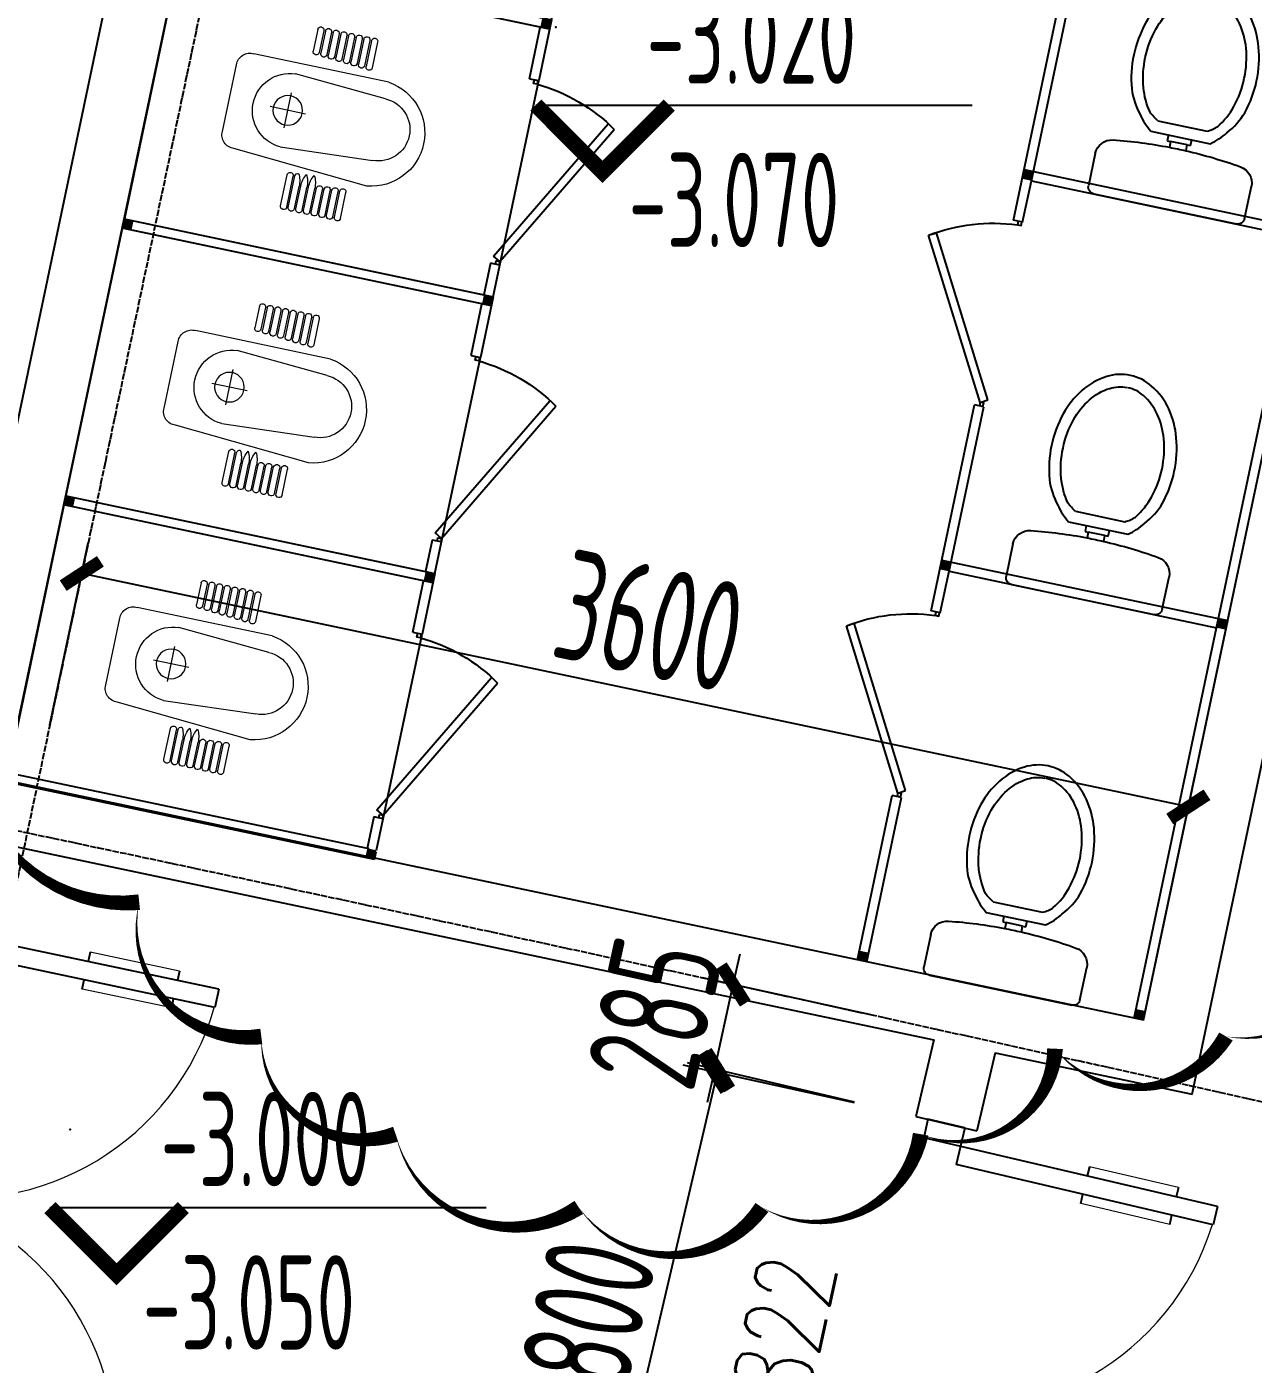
# Model space of a CAD drawing. Header units: millimetres. Extents: x 11639278 to 23698211, y -13072636 to -5537337.
# Drawn here: x 11782737 to 11786641, y -6331633 to -6327378 of the extents above; entities that cross this region are included whole.
import ezdxf
from ezdxf.enums import TextEntityAlignment as Align

# ---------------------------------------------------------------- set-up
doc = ezdxf.new("R2010")
doc.units = ezdxf.units.MM
doc.header["$LTSCALE"] = 10
for name, pattern in [('A2-RD-F1（少）$0$AUDIT_I_130807214254-2', [0]), ('A2-RI-F1$0$CENTER', [2, 1.25, -0.25, 0.25, -0.25]), ('A2-RI-F1$0$DOTE', [2.4200000000000004, 2, -0.2, 0.02, -0.2])]:
    doc.linetypes.add(name, pattern=pattern)
for name, color, linetype in [('A2-RB-F1$0$A-DIMS-100', 1, 'Continuous'), ('A2-RD-F1（少）$0$A-1-1-X-toilel$0$A-FIXT', 55, 'Continuous'), ('A2-RD-F1（少）$0$B1-WC-FIXT', 55, 'A2-RD-F1（少）$0$AUDIT_I_130807214254-2'), ('A2-RI-F1$0$$0$A-SYMB', 4, 'Continuous'), ('A2-RI-F1$0$$2$A-WALL', 7, 'Continuous'), ('A2-RI-F1$0$A-1-1-X-toilel$0$A-FIXT', 55, 'Continuous'), ('A2-RI-F1$0$A-DOOR', 32, 'Continuous'), ('A2-RI-F1$0$A-GRID', 1, 'A2-RI-F1$0$CENTER'), ('A2-RI-F1$0$A-HATH-GRAY', 8, 'Continuous'), ('A2-RI-F1$0$A-SYMB-DOOR', 3, 'Continuous'), ('A2-RI-F1$0$A-WALL', 7, 'Continuous'), ('A2-RI-F1$0$WINDOW_TEXT', 7, 'Continuous')]:
    doc.layers.add(name, color=color, linetype=linetype)
doc.styles.add('A2-RB-F1$0$XD2008', font='hzs.shx', dxfattribs={"width": 0.7, "bigfont": 'hztxt.shx'})
doc.styles.add('A2-RI-F1$0$$5$XD2008', font='hzs.shx', dxfattribs={"width": 0.7, "bigfont": 'hztxt.shx'})
doc.styles.add('A2-RI-F1$0$ECADI-TXT', font='simplex.shx', dxfattribs={"bigfont": 'hztxt.shx'})
doc.styles.add('A2-RI-F1$0$SIMPLEX', font='simplex.shx', dxfattribs={"width": 0.7})
doc.dimstyles.new('A2-RB-F1$0$XD100$0', dxfattribs={"dimscale": 100, "dimtxt": 3.5, "dimasz": 1, "dimexe": 1, "dimexo": 2, "dimgap": 0.5, "dimtad": 1, "dimdec": 0, "dimdsep": 46, "dimtxsty": 'A2-RB-F1$0$XD2008', "dimblk1": 'A2-RB-F1$0$_ArchTick', "dimblk2": 'A2-RB-F1$0$_ArchTick', "dimsah": 1, "dimcen": 2.5, "dimclrt": 4, "dimaunit": 1, "dimadec": 0, "dimazin": 0, "dimtfac": 1, "dimtdec": 0, "dimtix": 1, "dimtmove": 1, "dimatfit": 3, "dimfxl": 0, "dimtolj": 1, "dimtzin": 0, "dimarcsym": 0})

# ---------------------------------------------------------------- blocks, each defined once
blk = doc.blocks.new('A2-RI-F1$0$A-1-1-X-toilel$0$A-1-10-01~10(B1~wd)$0$A1088D2A')
at = {"layer": 'A2-RI-F1$0$A-1-1-X-toilel$0$A-FIXT'}
for p, q in [((-0.4300000000000068, 0), (0.4300000000000068, 0)), ((-0.4699999999999704, -0.235336267095184), (-0.4700000000000131, -0.0400000000000027)), ((0.4700000000000131, -0.03999999999999559), (0.4700000000000273, -0.2353362670951911)), ((-0.04999999999996874, -0.3957167111844767), (-0.04999999999998295, -0.3605386372609218)), ((0.05000000000001137, -0.3605386372609218), (0.04999999999999716, -0.3957167111844802)), ((-0.1762938147833138, -0.4309881117825811), (0.1809100379928869, -0.4309881117825811)), ((-0.06999999999997897, -0.3957167111844802), (-0.04999999999996874, -0.3957167111844767)), ((-0.06999999999999318, -0.4309881117825811), (-0.06999999999997897, -0.3957167111844802)), ((0.04999999999999716, -0.3957167111844802), (-0.04999999999996874, -0.3957167111844767)), ((0.04999999999999716, -0.3957167111844802), (0.07000000000000739, -0.3957167111844802)), ((0.07000000000000739, -0.3957167111844802), (0.07000000000000739, -0.4309881117825811)), ((-0.1484167180438694, -0.4997169248503378), (0.1484167180438694, -0.4997169248503378))]:
    blk.add_line(p, q, dxfattribs=at)
for points in [[(0.002308111604786557, -1.35, -0.128380851963308), (-0.133145106430043, -1.314637976685676, -0.106267858386305), (-0.2593697823085719, -1.203377380979279, -0.0850651022026369), (-0.3381833015746485, -1.047009278842657, -0.07442225656738125), (-0.367760314940713, -0.8493990655887919, -0.07442225656738106), (-0.3381833015746487, -0.6517888523349271, -0.09398519693808477), (-0.2593697823085721, -0.5142866828826407, -0.0738717931688168), (-0.1762938147833138, -0.4309881117825811, -0.1309213330563596)], [(0.180910037992887, -0.4309881117825811, -0.07387179316881685), (0.2639860055181452, -0.5142866828826407, -0.09398519693808455), (0.3427995247842218, -0.6517888523349271, -0.0744222565673809), (0.3723765381502862, -0.8493990655887919, -0.07442225656738098), (0.3427995247842218, -1.047009278842656, -0.08506510220263751), (0.2639860055181452, -1.203377380979279, -0.106267858386305), (0.1377613296396161, -1.314637976685676, -0.1283808519633083), (0.002308111604786557, -1.35, -0.1309213330563591)], [(-0.1484167180438695, -0.4997169248503378, 0.07365400395430324), (-0.2043185169707629, -0.5395298440589007, 0.08506510220264732), (-0.2718499929185088, -0.6735140745154038, 0.07442225656737694), (-0.298175316120222, -0.8493990655887919, 0.07442225656738169), (-0.2718499929185058, -1.02528405666219, 0.08506510220263948), (-0.2043185169707648, -1.15926828711868, 0.1062678583862979), (-0.1014907335803409, -1.249905718790097, 0.1283808519633133), (-0.00230811160478661, -1.275798777969936, 0.1313960865787941)], [(0.1484167180438695, -0.4997169248503378, -0.07365400395430324), (0.2043185169707629, -0.5395298440589007, -0.08506510220264732), (0.2718499929185088, -0.6735140745154038, -0.07442225656737694), (0.298175316120222, -0.8493990655887919, -0.07442225656738169), (0.2718499929185058, -1.02528405666219, -0.08506510220263948), (0.2043185169707648, -1.15926828711868, -0.1062678583862979), (0.1014907335803409, -1.249905718790097, -0.1283808519633133), (0.002308111604786609, -1.275798777969936, -0.1313960865787941)]]:
    blk.add_lwpolyline(points, format="xyb", dxfattribs=at)
for centre, radius, start, end in [((-0.4300000000000104, -0.0400000000000027), 0.0400000000000027, 89.99999999999491, 180), ((0.4300000000000104, -0.0400000000000027), 0.0400000000000027, 1.017777498068325e-11, 90.0000000000051), ((-0.3699999999999424, -0.2353362670952195), 0.1000000000000286, 179.9999999999796, 262.0681383419005), ((0.3700000000000063, -0.2353362670952266), 0.100000000000021, 277.931861658096, 2.035554996136651e-11), ((9.201519754475918e-13, 2.420261888217401), 2.781250000000108, 262.068138341904, 268.9699080231065), ((2.842084206866602e-14, 2.420261888217462), 2.781250000000046, 268.969908023125, 271.0300919768748), ((-8.704157186678607e-13, 2.420261888217535), 2.781250000000242, 271.0300919768929, 277.9318616580958)]:
    blk.add_arc(centre, radius, start, end, dxfattribs=at)
blk = doc.blocks.new('A2-RI-F1$0$76ryftuyj')
at = {"layer": 'A2-RI-F1$0$A-1-1-X-toilel$0$A-FIXT'}
for p, q in [((-454.0209124051034, 100.4490472702309), (-569.5913216304034, -421.9190992573276)), ((-424.7292406391352, 93.96846357453614), (-540.2996498625726, -428.3996829539537)), ((424.7292406372726, -93.96846357639879), (150.3845308870077, -1333.982568426058)), ((454.0209124069661, -100.4490472711623), (173.1956189610064, -1369.754823888652)), ((-540.2996498569846, -428.3996829558164), (-569.5913216266781, -421.9190992582589)), ((-556.431971007958, -436.0224354602396), (-925.2309731338173, -853.0777695905417)), ((-537.0708651971072, -453.7482985761017), (-905.8698673248291, -870.8036327008158)), ((-556.431971007958, -436.0224354602396), (-537.0708651971072, -453.7482985761017)), ((-925.2309731338173, -853.0777695905417), (-905.8698673248291, -870.8036327008158)), ((-699.2029955275357, -1007.752534620464), (-734.8462058510631, -1168.856729349121)), ((-669.9113237597048, -1014.233118318021), (-699.202995525673, -1007.752534620464)), ((-669.9113237634301, -1014.23311831709), (-699.0739503894001, -1146.045641276054)), ((-699.0739503894001, -1146.045641276054), (150.3845308870077, -1333.982568426058)), ((-734.8462058510631, -1168.856729349121), (173.1956189610064, -1369.754823888652))]:
    blk.add_line(p, q, dxfattribs=at)
for points in [[(-542.8294380810112, -427.8485015649348), (-545.4194581843913, -439.5551660098135), (-556.6631987597793, -437.0675646737218), (-554.0731786563993, -425.3609002269804)], [(-683.6485612932593, -1011.030302228406), (-681.3224673755467, -1000.516561055556), (-670.078726798296, -1003.00416239351), (-672.4048207178712, -1013.51790356636)]]:
    blk.add_lwpolyline(points, dxfattribs=at)
blk.add_arc((-524.474903171882, -462.0826576333493), 559.8951733866269, 224.2936752484463, 253.752797160931, dxfattribs=at)
for points in [[(-460.5014961007982, 71.15737550053746), (-431.2098243329674, 64.67679180763662), (-454.0209124051034, 100.4490472702309), (-424.7292406391352, 93.96846357453614)], [(418.2486569415778, -123.2601353442296), (447.5403287094086, -129.7407190389931), (424.7292406372726, -93.96846357639879), (454.0209124069661, -100.4490472711623)], [(-734.8462058510631, -1168.856729349121), (-705.5545340832323, -1175.337313046679), (-728.365622157231, -1139.565057581291), (-699.0739503894001, -1146.045641276054)], [(143.9039471950382, -1363.274240196683), (173.1956189610064, -1369.754823891446), (150.3845308870077, -1333.982568429783), (179.6762026567012, -1340.463152123615)]]:
    blk.add_trace(points, dxfattribs=at)
at = {"layer": 'A2-RI-F1$0$A-1-1-X-toilel$0$A-FIXT', "xscale": 539.9999999998115, "yscale": 539.9999999998115, "zscale": 539.9999999998115, "rotation": 347.5246565594547}
blk.add_blockref('A2-RI-F1$0$A-1-1-X-toilel$0$A-1-10-01~10(B1~wd)$0$A1088D2A', (0, 0), dxfattribs=at)
blk = doc.blocks.new('A2-RI-F1$0$$0$ECADI-TAG-HGHT（国标）')
at = {"color": 1}
blk.add_line((-2.121320343559546, 2.121320343559546), (11.76789873223262, 2.121320343559546), dxfattribs=at)
at = {"color": 1, "const_width": 0.5}
blk.add_lwpolyline([(-2.121320343559546, 2.121320343559546), (0, 0), (2.121320343559546, 2.121320343559546)], dxfattribs=at)
at = {"color": 1}
blk.add_point((-1.480769230769231, 4.6), dxfattribs=at)
at = {"style": 'A2-RI-F1$0$$5$XD2008', "width": 0.7}
blk.add_attdef('FL', text='', height=3, dxfattribs=at).set_placement((-2.688785023899595, 2.967328765217609), align=Align.RIGHT)
for tag, p in [('F.F.L.', (2.283611041903605, 2.967328765217609)), ('T.O.S.', (2.283611041903605, -1.104423031572336))]:
    blk.add_attdef(tag, p, '', height=3, dxfattribs=at)
blk = doc.blocks.new('A2-RI-F1$0$$DorLib2D$00000011')
for p, q in [((-0.4666666602065561, 0.4708801651422903), (-0.4666666602065561, -0.06245316819156699)), ((-0.4666666602065561, 0.4708801651422903), (-0.4333333268731963, 0.4708801651422903)), ((-0.4333333268731963, 0.4708801651422903), (-0.4333333268731963, 0.004213498475152733)), ((0.4333333397943449, 0.4708801651422903), (0.4333333397943449, 0.004213498475152733)), ((0.4666666731277047, 0.4708801651422903), (0.4333333397943449, 0.4708801651422903)), ((0.4666666731277047, 0.4708801651422903), (0.4666666731277047, -0.06245316819156699)), ((-0.483333326873236, 0.3962051976975829), (-0.4666666602065561, 0.3962051976975829)), ((-0.4166666602065021, 0.3962051976975829), (-0.4333333268731963, 0.3962051976975829)), ((0.4166666731276649, 0.3962051976975829), (0.4333333397943449, 0.3962051976975829)), ((0.4833333397943989, 0.3962051976975829), (0.4666666731277047, 0.3962051976975829)), ((-0.483333326873236, 0.2345635206386163), (-0.4666666602065561, 0.2345635206386163)), ((-0.4166666602065021, 0.2345635206386163), (-0.4333333268731963, 0.2345635206386163)), ((0.4166666731276649, 0.2345635206386163), (0.4333333397943449, 0.2345635206386163)), ((0.4833333397943846, 0.2345635206386163), (0.4666666731277047, 0.2345635206386163)), ((-0.4999999935399302, 0.004213498475152733), (-0.4333333268731963, 0.004213498475152733)), ((-0.499999993539916, 0.004213498475181154), (-0.4999999935399302, -0.06245316819156699)), ((0.5000000064610788, 0.004213498475152733), (0.4333333397943449, 0.004213498475152733)), ((0.5000000064610788, 0.004213498475181154), (0.5000000064610788, -0.06245316819156699)), ((-0.4999999935399302, -0.06245316819156699), (-0.4666666602065561, -0.06245316819156699)), ((0.5000000064610788, -0.06245316819156699), (0.4666666731277047, -0.06245316819156699))]:
    blk.add_line(p, q)
at = {"lineweight": 13}
for p, q in [((-0.483333326873236, 0.3962051976975829), (-0.483333326873236, 0.2345635206386163)), ((-0.4166666602065021, 0.3962051976975829), (-0.4166666602065021, 0.2345635206386163)), ((0.4166666731276649, 0.3962051976975829), (0.4166666731276649, 0.2345635206386163)), ((0.4833333397943989, 0.3962051976975829), (0.4833333397943846, 0.2345635206386163))]:
    blk.add_line(p, q, dxfattribs=at)
for centre, start, end in [((-0.4666666602065561, 0.004213498475152733), 0, 85.90395624167282), ((0.4666666731277047, 0.004213498475152733), 94.09604375832718, 180)]:
    blk.add_arc(centre, 0.4666666666671333, start, end, dxfattribs=at)
blk = doc.blocks.new('A2-RI-F1$0$door-doublewing')
at = {"layer": 'A2-RI-F1$0$A-DOOR', "color": 4, "xscale": -0.9999999999999998, "rotation": 180}
blk.add_blockref('A2-RI-F1$0$$DorLib2D$00000011', (-6.460084023274248e-09, -0.02911983485822134), dxfattribs=at)
at = {"layer": 'A2-RI-F1$0$WINDOW_TEXT', "style": 'A2-RI-F1$0$SIMPLEX', "flags": 9}
blk.add_attdef('A', text='', height=0.9999999999999998, dxfattribs=at).set_placement((0, 1.5), align=Align.MIDDLE)
blk = doc.blocks.new('A2-RI-F1$0$ECADI-TAG-DOOR')
blk = doc.blocks.new('A2-RI-F1')
at = {"layer": 'A2-RI-F1$0$A-HATH-GRAY', "ltscale": 3}
h = blk.add_hatch(color=256, dxfattribs=at)
h.paths.add_polyline_path([(11790116.08440735, -6326355.420583756), (11789336.48704571, -6326175.721999056), (11789104.02789268, -6327140.176331323), (11789881.7562484, -6327327.629271274)], flags=17)
h.paths.add_polyline_path([(11784982.07750059, -6317845.927547015), (11785569.17010833, -6317969.710703944), (11785692.95326526, -6317382.618096206), (11785105.86065752, -6317258.834939277)])
h.paths.add_polyline_path([(11783331.63540817, -6325673.828983516), (11783918.72801591, -6325797.612140444), (11784042.51117283, -6325210.519532707), (11783455.4185651, -6325086.736375777)], flags=17)
h.paths.add_polyline_path([(11787538.95659537, -6310566.061386202), (11786168.76169603, -6310278.714510296), (11785797.41200836, -6312039.993362097), (11787167.60690771, -6312327.340238004)])
h.paths.add_polyline_path([(11778410.62245153, -6308757.447392059), (11777032.7416437, -6308509.562804598), (11776712.11847465, -6310280.778366802), (11778089.99928248, -6310528.662954263)])
h.paths.add_polyline_path([(11790242.3600651, -6324537.328204209), (11791465.11188933, -6319482.900487989), (11790976.76614521, -6319370.335921482), (11791211.09430416, -6318398.12723396), (11791992.60684113, -6318578.287661324), (11790534.71163159, -6324604.715762605)])
edge = h.paths.add_edge_path()
edge.add_arc((11715428.67205148, -6654719.330084357), 328247.9795160223, 79.92266014707627, 81.00674811684888, ccw=False)
edge.add_line((11772864.63270262, -6331535.409567832), (11773061.22478829, -6330451.810558354))
edge.add_line((11773061.22478829, -6330451.810558354), (11774438.40910733, -6330701.106125399))
edge.add_line((11774438.40910733, -6330701.106125399), (11774242.24376963, -6331784.782944146))
edge.add_arc((11720000.66023522, -6627501.219028139), 300649.8959829168, 78.2274827493768, 79.60609913589502, ccw=False)
edge.add_line((11781341.20636825, -6333175.383677858), (11781568.29230941, -6332098.352867032))
edge.add_line((11781568.29230941, -6332098.352867032), (11782938.28711665, -6332386.645067665))
edge.add_line((11782938.28711665, -6332386.645067665), (11782711.08888637, -6333464.210995262))
edge.add_arc((11720000.66025055, -6627501.218953365), 300649.8959065875, 77.05850786861481, 77.96068022842718, ccw=False)
edge.add_line((11787332.99463505, -6334488.050896065), (11787450.15923036, -6334001.944412149))
edge.add_line((11787450.15923036, -6334001.944412149), (11788229.75659201, -6334181.64299685))
edge.add_line((11788229.75659201, -6334181.64299685), (11788112.58213476, -6334667.770404884))
edge.add_line((11788112.58213476, -6334667.770404884), (11791758.17982042, -6335546.492573418))
edge.add_line((11791758.17982042, -6335546.492573418), (11791875.34972358, -6335060.364067676))
edge.add_line((11791875.34972358, -6335060.364067676), (11792167.69873419, -6335127.751036939))
edge.add_line((11792167.69873419, -6335127.751036939), (11793115.12148292, -6331196.970241321))
edge.add_line((11793115.12148292, -6331196.970241321), (11789518.12823036, -6330329.998559081))
edge.add_line((11789518.12823036, -6330329.998559081), (11789588.42323071, -6330038.350461305))
edge.add_line((11789588.42323071, -6330038.350461305), (11792893.76428709, -6330835.029860979))
edge.add_line((11792893.76428709, -6330835.029860979), (11793527.30042168, -6328206.553466046))
edge.add_line((11793527.30042168, -6328206.553466046), (11790221.95518572, -6327409.877326669))
edge.add_line((11790221.95518572, -6327409.877326669), (11790291.81084261, -6327117.872597164))
edge.add_line((11790291.81084261, -6327117.872597164), (11793598.84220926, -6327909.006524483))
edge.add_line((11793598.84220926, -6327909.006524483), (11793761.62991507, -6327234.339242093))
edge.add_line((11793761.62991507, -6327234.339242093), (11794248.8782661, -6327346.650857532))
edge.add_line((11794248.8782661, -6327346.650857532), (11795889.11156035, -6320541.454822238))
edge.add_line((11795889.11156035, -6320541.454822238), (11795401.86320933, -6320429.143206801))
edge.add_line((11795401.86320933, -6320429.143206801), (11795636.30384598, -6319456.961643168))
edge.add_line((11795636.30384598, -6319456.961643168), (11796415.78872992, -6319636.63310398))
edge.add_line((11796415.78872992, -6319636.63310398), (11794305.0862716, -6328393.767867261))
edge.add_line((11794305.0862716, -6328393.767867261), (11793818.89614066, -6328277.065346335))
edge.add_line((11793818.89614066, -6328277.065346335), (11793208.84808423, -6330808.106095122))
edge.add_line((11793208.84808423, -6330808.106095122), (11793694.92826932, -6330925.264351713))
edge.add_line((11793694.92826932, -6330925.264351713), (11792418.74809936, -6336220.03325031))
edge.add_arc((11720132.33392726, -6626770.158887025), 299407.249714115, 76.02894159591493, 81.04323988807005)
edge.add_line((11766746.75925568, -6331013.846135003), (11766739.78624526, -6330506.692948949))
h = blk.add_hatch(color=256, dxfattribs=at)
h.paths.add_polyline_path([(11789588.42323071, -6330038.350461306), (11788859.30298631, -6329862.612960435), (11788742.12812596, -6330348.762033193), (11789130.99227691, -6330442.488614823), (11789177.87216318, -6330247.987736622), (11789518.12823036, -6330329.998559063)], flags=17)
h.paths.add_polyline_path([(11788859.30298632, -6329862.612960435), (11788762.0962433, -6329839.183532687), (11788644.92137779, -6330325.332626819), (11788742.12812596, -6330348.762033195)], flags=17)
h.paths.add_polyline_path([(11790292.30745917, -6327117.991401661), (11789951.91185505, -6327036.559301008), (11789881.75624841, -6327327.629271275), (11790222.01240403, -6327409.639932502)], flags=17)
h.paths.add_polyline_path([(11796415.78872645, -6319636.633118346), (11795636.30384252, -6319456.961657535), (11795401.86320586, -6320429.143221168), (11795889.11155689, -6320541.454836603), (11794248.87826264, -6327346.650871899), (11793761.6299116, -6327234.339256461), (11793598.8422058, -6327909.006538849), (11790291.81083914, -6327117.872611531), (11790221.95518226, -6327409.877341036), (11793527.30041822, -6328206.553480412), (11792893.76428362, -6330835.029875345), (11789588.42322724, -6330038.350475671), (11789518.12822689, -6330329.998573448), (11793115.12147946, -6331196.970255687), (11792167.69873073, -6335127.751051307), (11791875.34972011, -6335060.364082042), (11791758.17981695, -6335546.492587783), (11788112.58213129, -6334667.770419251), (11788229.75658854, -6334181.643011217), (11787450.1592269, -6334001.944426516), (11787332.99463159, -6334488.050910432, 0.003936489857834131), (11782711.08888291, -6333464.211009629), (11782938.28711318, -6332386.645082031), (11781568.29230594, -6332098.3528814), (11781341.20636478, -6333175.383692225, 0.006015421321692908), (11774242.24376616, -6331784.782958512), (11774438.40910387, -6330701.106139766), (11773061.22478482, -6330451.810572721), (11772864.63269915, -6331535.409582199, 0.004730261393427153), (11766739.78472158, -6330506.582396614), (11766746.75925222, -6331013.84614937, -0.02188249548002499), (11792418.74809589, -6336220.033264677), (11793694.92826585, -6330925.264366079), (11793208.84808077, -6330808.106109488), (11793818.89613719, -6328277.065360703), (11794305.08626814, -6328393.767881627)])
at = {"layer": 'A2-RI-F1$0$$2$A-WALL'}
for p, q in [((11785623.79580321, -6330601.39210865), (11785566.7673137, -6330845.098728367)), ((11785819.55882014, -6330642.587119502), (11785761.50658586, -6330890.668629391))]:
    blk.add_line(p, q, dxfattribs=at)
at = {"layer": 'A2-RI-F1$0$A-GRID', "linetype": 'A2-RI-F1$0$DOTE'}
blk.add_line((11787289.87327002, -6308354.411370468), (11781809.69541037, -6334346.41214213), dxfattribs=at)
for radius, end in [(308699.9999999902, 81.42203901783473), (304099.9999999902, 81.42260052784437), (300799.9999999902, 81.42301392968967)]:
    blk.add_arc((11720000.63904913, -6627501.320939044), radius, 75.58928457788856, end, dxfattribs=at)
at = {"layer": 'A2-RI-F1$0$A-WALL'}
for p, q in [((11782382.25583892, -6330174.65411042), (11785663.61299466, -6314613.874011193)), ((11786446.19202148, -6330774.451462088), (11788182.08200619, -6322541.742993057)), ((11786291.7416561, -6330537.569757925), (11787397.29077571, -6325294.343700896)), ((11782670.80323202, -6329775.604602207), (11783527.07009611, -6325715.034616712)), ((11782670.80323202, -6329775.604602207), (11786291.7416561, -6330537.569757925)), ((11782629.53606332, -6329971.300866614), (11785623.79580321, -6330601.392108649)), ((11785819.55882014, -6330642.587119502), (11786446.19202148, -6330774.451462088)), ((11785566.7673137, -6330845.098728368), (11785761.50658586, -6330890.668629391))]:
    blk.add_line(p, q, dxfattribs=at)
blk.add_arc((11720000.66024863, -6627501.21896195), 300149.8959153843, 76.89425362662574, 81.04013791112041, dxfattribs=at)
at = {"layer": 'Defpoints'}
blk.add_lwpolyline([(11782589.60457568, -6329580.861691924, 0, 50, 0.52056705), (11783094.90546689, -6330163.524597216, 0, 50, 0.52056705), (11783094.90546689, -6330163.524597216, 0, 50, 0.52056705), (11783483.60046051, -6330590.82427121, 0, 50, 0.52056705), (11783483.60046051, -6330590.82427121, 0, 50, 0.52056705), (11783911.17275496, -6330901.574634005, 0, 50, 0.52056705), (11783911.17275496, -6330901.574634006, 0, 50, 0.52056705), (11784494.20224294, -6331134.649356202, 0, 50, 0.52056705), (11784494.20224294, -6331134.649356202, 0, 50, 0.52056705), (11785077.25773581, -6331134.649356202, 0, 50, 0.52056705), (11785077.25773581, -6331134.649356202, 0, 50, 0.52056705), (11785582.55862703, -6330901.574634005, 0, 50, 0.52056705), (11785582.55862703, -6330901.574634006, 0, 50, 0.52056705), (11786010.13092147, -6330629.662091508, 0, 50, 0.52056705), (11786010.13092147, -6330629.662091508, 0, 50, 0.52056705), (11786554.30911351, -6330590.82427121, 0, 50, 0.52056705), (11786554.30911351, -6330590.82427121, 0, 50, 0.52056705), (11786943.00410713, -6330202.374367615, 0, 50, 0.52056705)], format="xyseb", dxfattribs=at)
at = {"layer": 'A2-RI-F1$0$$0$A-SYMB'}
ref = blk.add_blockref('A2-RI-F1$0$$0$ECADI-TAG-HGHT（国标）', (11784569.67512098, -6327839.5), dxfattribs=dict(at, xscale=99.99999999938882, yscale=99.99999999938882, zscale=99.99999999938882))
ref.add_attrib('F.F.L.', '-3.020', (11784709.5517967, -6327559.49027552), dxfattribs={"layer": '0', "height": 300, "style": 'A2-RI-F1$0$$5$XD2008', "width": 0.6999999999999998})
ref.add_attrib('T.O.S.', '-3.070', (11784652.64226258, -6328079.21389123), dxfattribs={"layer": '0', "height": 300, "style": 'A2-RI-F1$0$$5$XD2008', "width": 0.6999999999999998})
ref = blk.add_blockref('A2-RI-F1$0$$0$ECADI-TAG-HGHT（国标）', (11783023, -6331347), dxfattribs=dict(at, xscale=99.99999999938882, yscale=99.99999999938882, zscale=99.99999999938882))
ref.add_attrib('F.F.L.', '-3.000', (11783162.87667571, -6331066.99027552), dxfattribs={"layer": '0', "height": 300, "style": 'A2-RI-F1$0$$5$XD2008', "width": 0.6999999999999998})
ref.add_attrib('T.O.S.', '-3.050', (11783105.9671416, -6331586.71389123), dxfattribs={"layer": '0', "height": 300, "style": 'A2-RI-F1$0$$5$XD2008', "width": 0.6999999999999998})
at = {"layer": 'A2-RI-F1$0$A-1-1-X-toilel$0$A-FIXT', "xscale": -0.9999999999999997, "rotation": 155.6197330518534}
for p in [(11786360.40856703, -6327957.733212765), (11786098.42246544, -6329200.417115686), (11785836.43636386, -6330443.101018607)]:
    blk.add_blockref('A2-RI-F1$0$76ryftuyj', p, dxfattribs=at)
at = {"layer": 'A2-RI-F1$0$A-DOOR', "yscale": 1800.000000004293, "zscale": 1800}
for p, xscale, rotation in [((11782294.40171975, -6331075.920804438), -1799.999999998852, 78.0922918326379), ((11785459.07239517, -6331744.210403591), -1799.999999998865, 76.82950388986852)]:
    blk.add_blockref('A2-RI-F1$0$door-doublewing', p, dxfattribs=dict(at, xscale=xscale, rotation=rotation))
at = {"layer": 'A2-RI-F1$0$A-SYMB-DOOR'}
ref = blk.add_blockref('A2-RI-F1$0$ECADI-TAG-DOOR', (11785926.36641978, -6331935.395132827), dxfattribs=dict(at, xscale=100.0000000022357, yscale=100.0000000022357, zscale=100.0000000022357, rotation=77.68166240593806))
ref.add_attrib('门窗主编号1', 'M', dxfattribs={"height": 250.0000000002097, "rotation": 77.68166231371079, "style": 'A2-RI-F1$0$ECADI-TXT', "width": 0.6999999999999982}).set_placement((11785165.64280638, -6332004.674078597), align=Align.RIGHT)
ref.add_attrib('门窗主编号2', '1822', (11785190.87397522, -6331908.927467054, 333.3333333332655), dxfattribs={"height": 250.0000000002097, "rotation": 77.68166231371079, "style": 'A2-RI-F1$0$ECADI-TXT', "width": 0.6999999999999982})
blk = doc.blocks.new('A2-RB-F1$0$_ArchTick')
at = {"color": 0, "linetype": 'ByBlock', "const_width": 0.4}
blk.add_lwpolyline([(-0.5, -0.5), (0.5, 0.5)], dxfattribs=at)
blk = doc.blocks.new('*D1081')
at = {"layer": 'A2-RB-F1$0$A-DIMS-100', "color": 0, "lineweight": -2, "transparency": 16777216}
for p, q in [((11784937.15126339, -6330697.765626127), (11784527.02215418, -6332450.41907555)), ((11785372.02804154, -6330799.528827343), (11784839.78162731, -6330674.980675615)), ((11784961.89893233, -6332552.182276767), (11784429.6525181, -6332427.634125038))]:
    blk.add_line(p, q, dxfattribs=at)
at = {"layer": 'Defpoints', "color": 0, "transparency": 16777216}
for p in [(11785566.7673137, -6330845.098728366), (11784527.02215418, -6332450.41907555), (11785156.63820449, -6332597.75217779)]:
    blk.add_point(p, dxfattribs=at)
at = {"layer": 'A2-RB-F1$0$A-DIMS-100', "color": 0, "lineweight": -2, "transparency": 16777216, "xscale": 100, "yscale": 100, "zscale": 100}
for p, rotation in [((11784937.15126339, -6330697.765626127), 76.82950388993909), ((11784527.02215418, -6332450.41907555), 256.8295038899391)]:
    blk.add_blockref('A2-RB-F1$0$_ArchTick', p, dxfattribs=dict(at, rotation=rotation))
at = {"layer": 'A2-RB-F1$0$A-DIMS-100', "color": 4, "transparency": 16777216, "insert": (11784513.00502761, -6331522.826212186), "char_height": 350, "attachment_point": 5, "rotation": 76.82950388993909, "style": 'A2-RB-F1$0$XD2008'}
blk.add_mtext('\\A1;1800', dxfattribs=at)
blk = doc.blocks.new('*D940')
at = {"layer": 'A2-RB-F1$0$A-DIMS-100', "color": 0, "lineweight": -2, "transparency": 16777216}
for p, q in [((11784985.9840992, -6330425.324798714), (11785007.56500529, -6330327.681240339)), ((11785432.88735352, -6330524.098105663), (11784888.34054082, -6330403.743892625)), ((11784924.57694262, -6330703.163609236), (11784985.9840992, -6330425.324798714)), ((11785371.48019694, -6330801.936916186), (11784826.93338424, -6330681.582703147)), ((11784924.57694262, -6330703.163609236), (11784902.99603653, -6330800.807167613))]:
    blk.add_line(p, q, dxfattribs=at)
at = {"layer": 'Defpoints', "color": 0, "transparency": 16777216}
for p in [(11784985.9840992, -6330425.324798714), (11785628.17447028, -6330567.259917845), (11785566.76731369, -6330845.098728367)]:
    blk.add_point(p, dxfattribs=at)
at = {"layer": 'A2-RB-F1$0$A-DIMS-100', "color": 0, "lineweight": -2, "transparency": 16777216, "xscale": 100, "yscale": 100, "zscale": 100}
for p, rotation in [((11784985.9840992, -6330425.324798714), 257.5370025522552), ((11784924.57694262, -6330703.163609236), 77.53700255225526)]:
    blk.add_blockref('A2-RB-F1$0$_ArchTick', p, dxfattribs=dict(at, rotation=rotation))
at = {"layer": 'A2-RB-F1$0$A-DIMS-100', "color": 4, "transparency": 16777216, "insert": (11784735.58251456, -6330515.687165271), "char_height": 350, "attachment_point": 5, "rotation": 77.53700255225525, "style": 'A2-RB-F1$0$XD2008'}
blk.add_mtext('\\A1;285', dxfattribs=at)
blk = doc.blocks.new('*D978')
at = {"layer": 'A2-RB-F1$0$A-DIMS-100', "color": 0, "lineweight": -2, "transparency": 16777216}
for p, q in [((11782810.600874, -6329599.20571029), (11782932.78181884, -6329019.712253377)), ((11786434.55312709, -6329860.227533055), (11782912.15129268, -6329117.561021334)), ((11786333.00270841, -6330341.872222012), (11786455.18365325, -6329762.3787651))]:
    blk.add_line(p, q, dxfattribs=at)
at = {"layer": 'Defpoints', "color": 0, "transparency": 16777216}
for p in [(11782912.15129268, -6329117.561021334), (11782769.33982169, -6329794.903246203), (11786291.7416561, -6330537.569757925)]:
    blk.add_point(p, dxfattribs=at)
at = {"layer": 'A2-RB-F1$0$A-DIMS-100', "color": 0, "lineweight": -2, "transparency": 16777216, "xscale": 100, "yscale": 100, "zscale": 100}
for p, rotation in [((11782912.15129268, -6329117.561021334), 168.0940815053287), ((11786434.55312709, -6329860.227533055), 348.0940815053287)]:
    blk.add_blockref('A2-RB-F1$0$_ArchTick', p, dxfattribs=dict(at, rotation=rotation))
at = {"layer": 'A2-RB-F1$0$A-DIMS-100', "color": 4, "transparency": 16777216, "insert": (11784719.77089374, -6329268.734549292), "char_height": 350, "attachment_point": 5, "rotation": 348.0940815053287, "style": 'A2-RB-F1$0$XD2008'}
blk.add_mtext('\\A1;3600', dxfattribs=at)
blk = doc.blocks.new('A2-RD-F1（少）$0$BI-W-db')
at = {"layer": 'A2-RD-F1（少）$0$A-1-1-X-toilel$0$A-FIXT'}
for points in [[(-10400.00001796149, 6725.988182331901), (-10370.00001797639, 6725.98731939448), (-10399.9991550222, 6755.988182321656), (-10369.99915503711, 6755.987319380976)], [(-9230.000019725412, 6725.99681197945), (-9200.00001973845, 6725.99594904203), (-9229.999156789854, 6755.996811969671), (-9199.999156802893, 6755.99594902806)], [(-10400.00085850805, 5825.999999993946), (-10370.0008585155, 5825.99913705606), (-10399.99999556318, 5855.999999982771), (-10369.99999557994, 5855.99913704209)], [(-9230.000860266387, 5826.008629641961), (-9200.000860283151, 5826.007766703144), (-9229.999997327104, 5856.008629629388), (-9199.999997342005, 5856.007766690571)]]:
    blk.add_trace(points, dxfattribs=at)
at = {"layer": 'A2-RD-F1（少）$0$B1-WC-FIXT'}
for p, q in [((-10400.00001979247, 6725.988182331435), (-9225.400019662455, 6725.996811722871)), ((-10399.99999998324, 5851.400000000373), (-10399.99913821928, 6755.899999986403)), ((-9199.999159311876, 6755.908629373182), (-10399.99915943667, 6755.899999985471)), ((-10399.99915943667, 6755.899999985471), (-10399.9991594404, 6730.499999990221)), ((-9230.000730477273, 6623.509851889685), (-9230.00073047541, 6725.996777923312)), ((-9199.999999841675, 6725.996998328716), (-9199.999999852851, 6623.509851883166)), ((-9199.999159311876, 6755.908629373182), (-9199.999159306288, 6730.508629377466)), ((-9199.999999852851, 6623.509851883166), (-9230.000730477273, 6623.509851889685)), ((-9202.589123150334, 6612.582184486091), (-9225.322226349264, 6599.457221242599)), ((-9225.322226349264, 6599.457221242599), (-8955.322982478887, 6112.581195951905)), ((-9202.589123150334, 6612.582184486091), (-8932.589879283682, 6125.706159193534)), ((-9230.000730486587, 6023.509851882234), (-9230.000730480999, 5851.408761727158)), ((-9230.000730486587, 6023.509851882234), (-9199.999999856576, 6023.509851884563)), ((-9199.999999852851, 5826.008629388642), (-9199.999999856576, 6023.509851884563)), ((-10399.99999998324, 5851.400000000373), (-10399.99999998324, 5825.999999992549)), ((-10399.99999998324, 5825.999999992549), (-10399.99999998324, 5851.400000000373)), ((-9225.399867534637, 5856.008629365359), (-10399.99986766651, 5855.999999979511)), ((-10399.99999998324, 5825.999999992549), (-9199.999999852851, 5826.008629388642))]:
    blk.add_line(p, q, dxfattribs=at)
at = {"layer": 'A2-RD-F1（少）$0$B1-WC-FIXT', "color": 3}
blk.add_line((-9199.999999854714, 6623.509851883166), (-9199.999999849126, 6023.509851885028), dxfattribs=at)
at = {"layer": 'A2-RD-F1（少）$0$B1-WC-FIXT', "lineweight": 13}
for p, q in [((-9911.908578241244, 6592.418006547727), (-9911.908578241244, 6592.418006547727)), ((-9901.908578241244, 6582.418006552383), (-9901.909418780357, 6482.012385365088)), ((-9896.908578239381, 6582.418006549589), (-9896.909418776631, 6480.070637788158)), ((-9886.908578241244, 6592.418006549589), (-9886.908578241244, 6592.418006549589)), ((-9876.908578239381, 6582.418006550986), (-9876.908578241244, 6509.970637780149)), ((-9871.908578239381, 6582.418006553315), (-9871.908578237519, 6508.02889020415)), ((-9861.908578241244, 6592.418006550986), (-9861.908578241244, 6592.418006550986)), ((-9851.908578241244, 6582.418006550055), (-9851.908578241244, 6508.028890205082)), ((-9846.908578241244, 6582.418006550521), (-9846.908578239381, 6506.087142629083)), ((-9836.908578241244, 6592.418006552849), (-9836.908578241244, 6592.418006552849)), ((-9826.908578237519, 6582.418006550055), (-9826.908578239381, 6506.087142629083)), ((-9821.908578239381, 6582.418006551918), (-9821.908578243107, 6504.145395061001)), ((-9811.908578241244, 6592.418006551452), (-9811.908578241244, 6592.418006551452)), ((-9801.90857824497, 6582.418006550521), (-9801.908578241244, 6504.145395061001)), ((-9796.908578241244, 6582.418006552849), (-9796.908578239381, 6502.203647487797)), ((-9786.908578239381, 6592.418006552849), (-9786.908578239381, 6592.418006552849)), ((-9776.908578241244, 6582.418006552383), (-9776.908578241244, 6502.203647484537)), ((-9771.908578241244, 6582.418006551918), (-9771.908578241244, 6500.261899916455)), ((-9761.908578237519, 6592.418006555643), (-9761.908578237519, 6592.418006555643)), ((-9751.908578243107, 6582.418006551918), (-9751.908578243107, 6500.261899917852)), ((-9746.908578237519, 6582.418006553315), (-9746.908578239381, 6498.320152341854)), ((-9736.908578235656, 6592.418006552383), (-9736.908578235656, 6592.418006552383)), ((-9726.908578239381, 6582.418006550521), (-9726.908578239381, 6498.320152339991)), ((-9911.909418776631, 6472.012385361362), (-9911.909418776631, 6472.012385361362)), ((-9886.909418778494, 6472.012385357637), (-9886.909418778494, 6472.012385357637)), ((-9886.909418776631, 6470.070637792349), (-9886.909418776631, 6470.070637792349)), ((-9861.909418776631, 6472.012385361828), (-9861.909418776631, 6472.012385361828)), ((-9861.90941878222, 6468.128890214488), (-9861.90941878222, 6468.128890214488)), ((-9811.908578243107, 6494.145395059139), (-9811.908578243107, 6494.145395059139)), ((-9786.908578237519, 6492.203647487797), (-9786.908578237519, 6492.203647487797)), ((-9761.908578239381, 6490.261899912264), (-9761.908578239381, 6490.261899912264)), ((-9736.908578239381, 6488.32015233906), (-9736.908578239381, 6488.32015233906)), ((-9665.611415065825, 6464.537273981143), (-10104.53765258938, 6434.637273991946)), ((-9836.909418776631, 6466.187142647337), (-9836.909418776631, 6466.187142647337)), ((-10151.95577757247, 6389.198442511726), (-10151.95577756688, 6172.261645219289)), ((-9961.955777592957, 6399.381330200471), (-9665.612255590037, 6380.730043864809)), ((-9961.95577756688, 6337.861126138829), (-9961.955777568743, 6223.598961588461)), ((-9904.824695298448, 6280.730043866206), (-10019.08685984462, 6280.730043864343)), ((-9665.612255612388, 6180.730043863412), (-9961.955777598545, 6162.078757529613)), ((-9665.612255576998, 6126.82281374), (-10104.53765258007, 6126.822813740466)), ((-9911.909418776631, 6089.491726591252), (-9911.909418776631, 6089.491726591252)), ((-9911.909418776631, 6089.491726591252), (-9911.909418776631, 6089.491726591252)), ((-9886.909418776631, 6091.43347416399), (-9886.909418776631, 6091.43347416399)), ((-9886.909418776631, 6091.43347416399), (-9886.909418776631, 6091.43347416399)), ((-9886.909418774769, 6089.491726592649), (-9886.909418774769, 6089.491726592649)), ((-9886.909418774769, 6089.491726592649), (-9886.909418774769, 6089.491726592649)), ((-9861.909418784082, 6093.375221737195), (-9861.909418784082, 6093.375221737195)), ((-9861.909418784082, 6093.375221737195), (-9861.909418784082, 6093.375221737195)), ((-9861.909418780357, 6089.491726591252), (-9861.909418780357, 6089.491726591252)), ((-9861.909418780357, 6089.491726591252), (-9861.909418780357, 6089.491726591252)), ((-9846.909418772906, 6008.986105392687), (-9846.909418778494, 6085.316969311796)), ((-9846.909418772906, 6008.986105392687), (-9846.909418778494, 6085.316969311796)), ((-9836.909418780357, 6095.316969309933), (-9836.909418780357, 6095.316969309933)), ((-9836.909418780357, 6095.316969309933), (-9836.909418780357, 6095.316969309933)), ((-9826.909418778494, 6008.986105391756), (-9826.909418776631, 6085.316969312727)), ((-9826.909418778494, 6008.986105391756), (-9826.909418776631, 6085.316969312727)), ((-9821.909418780357, 6008.986105393153), (-9821.909418776631, 6087.258716881741)), ((-9821.909418780357, 6008.986105393153), (-9821.909418776631, 6087.258716881741)), ((-9811.909418776631, 6097.258716883603), (-9811.909418776631, 6097.258716883603)), ((-9811.909418776631, 6097.258716883603), (-9811.909418776631, 6097.258716883603)), ((-9801.909418778494, 6008.986105388496), (-9801.909418778494, 6087.258716883603)), ((-9801.909418778494, 6008.986105388496), (-9801.909418778494, 6087.258716883603)), ((-9796.90941878222, 6008.986105389427), (-9796.90941878222, 6089.200464454014)), ((-9796.90941878222, 6008.986105389427), (-9796.90941878222, 6089.200464454014)), ((-9786.909418776631, 6099.20046445448), (-9786.909418776631, 6099.20046445448)), ((-9786.909418776631, 6099.20046445448), (-9786.909418776631, 6099.20046445448)), ((-9776.909418776631, 6008.986105392687), (-9776.909418776631, 6089.200464457739)), ((-9776.909418776631, 6008.986105392687), (-9776.909418776631, 6089.200464457739)), ((-9771.909418776631, 6008.986105387565), (-9771.909418776631, 6091.142212030943)), ((-9771.909418776631, 6008.986105387565), (-9771.909418776631, 6091.142212030943)), ((-9761.909418778494, 6101.142212028615), (-9761.909418778494, 6101.142212028615)), ((-9761.909418778494, 6101.142212028615), (-9761.909418778494, 6101.142212028615)), ((-9751.909418778494, 6008.986105389893), (-9751.90941878222, 6091.142212029081)), ((-9751.909418778494, 6008.986105389893), (-9751.90941878222, 6091.142212029081)), ((-9746.909418784082, 6008.986105388962), (-9746.90941878222, 6093.083959604613)), ((-9746.909418784082, 6008.986105388962), (-9746.90941878222, 6093.083959604613)), ((-9736.90941878222, 6103.083959599957), (-9736.90941878222, 6103.083959599957)), ((-9736.90941878222, 6103.083959599957), (-9736.90941878222, 6103.083959599957)), ((-9726.90941878222, 6008.986105387565), (-9726.909418784082, 6093.083959603216)), ((-9726.90941878222, 6008.986105387565), (-9726.909418784082, 6093.083959603216)), ((-9921.909418772906, 6008.986105390824), (-9921.909418776631, 6079.491726591252)), ((-9921.909418772906, 6008.986105390824), (-9921.909418776631, 6079.491726591252)), ((-9901.909418776631, 6008.986105388962), (-9901.909418780357, 6079.491726595908)), ((-9901.909418776631, 6008.986105388962), (-9901.909418780357, 6079.491726595908)), ((-9896.909418776631, 6008.986105391756), (-9896.90941878222, 6081.433474162128)), ((-9896.909418776631, 6008.986105391756), (-9896.90941878222, 6081.433474162128)), ((-9876.90941878222, 6008.986105389893), (-9876.90941878222, 6081.433474165853)), ((-9876.90941878222, 6008.986105389893), (-9876.90941878222, 6081.433474165853)), ((-9871.909418776631, 6008.986105392221), (-9871.909418780357, 6083.375221736263)), ((-9871.909418776631, 6008.986105392221), (-9871.909418780357, 6083.375221736263)), ((-9851.909418778494, 6008.98610539455), (-9851.909418778494, 6083.375221737195)), ((-9851.909418778494, 6008.98610539455), (-9851.909418778494, 6083.375221737195)), ((-9911.909418784082, 5998.98610538803), (-9911.909418784082, 5998.98610538803)), ((-9911.909418784082, 5998.98610538803), (-9911.909418784082, 5998.98610538803)), ((-9886.909418778494, 5998.986105388962), (-9886.909418778494, 5998.986105388962)), ((-9886.909418778494, 5998.986105388962), (-9886.909418778494, 5998.986105388962)), ((-9861.909418785945, 5998.986105388496), (-9861.909418785945, 5998.986105388496)), ((-9861.909418785945, 5998.986105388496), (-9861.909418785945, 5998.986105388496)), ((-9836.909418776631, 5998.986105392221), (-9836.909418776631, 5998.986105392221)), ((-9836.909418776631, 5998.986105392221), (-9836.909418776631, 5998.986105392221)), ((-9811.909418776631, 5998.986105392221), (-9811.909418776631, 5998.986105392221)), ((-9811.909418776631, 5998.986105392221), (-9811.909418776631, 5998.986105392221)), ((-9786.909418774769, 5998.986105392221), (-9786.909418774769, 5998.986105392221)), ((-9786.909418774769, 5998.986105392221), (-9786.909418774769, 5998.986105392221)), ((-9761.90941878222, 5998.986105389427), (-9761.90941878222, 5998.986105389427)), ((-9761.90941878222, 5998.986105389427), (-9761.90941878222, 5998.986105389427)), ((-9736.90941878222, 5998.986105394084), (-9736.90941878222, 5998.986105394084)), ((-9736.90941878222, 5998.986105394084), (-9736.90941878222, 5998.986105394084))]:
    blk.add_line(p, q, dxfattribs=at)
at = {"layer": 'A2-RD-F1（少）$0$B1-WC-FIXT'}
for points in [[(-9214.104758715257, 6623.350167885888), (-9214.104758718982, 6612.582184489351), (-9202.589123150334, 6612.582184486091), (-9202.589123144746, 6623.350167881232)], [(-9202.589123317972, 6023.518167885952), (-9202.589123306796, 6035.507921698969), (-9214.104758875445, 6035.507921701297), (-9214.104758873582, 6023.518167887814)]]:
    blk.add_lwpolyline(points, dxfattribs=at)
at = {"layer": 'A2-RD-F1（少）$0$B1-WC-FIXT', "lineweight": 13}
blk.add_lwpolyline([(-9921.908578237519, 6582.418006550521), (-9921.909418776631, 6482.012385365088)], dxfattribs=at)
blk.add_circle((-9961.95577756688, 6280.730043868069), 47.13108227335029, dxfattribs=at)
for centre, radius, start, end in [((-9911.908578241244, 6582.418006551452), 9.999999999999991, 90, 180), ((-9911.908578241244, 6582.418006551452), 9.999999999999991, 0, 90), ((-9886.908578243107, 6582.418006552383), 9.999999999999991, 90, 180), ((-9886.908578243107, 6582.418006552383), 9.999999999999991, 0, 90), ((-9861.908578239381, 6582.418006553315), 9.999999999999991, 90, 180), ((-9861.908578239381, 6582.418006553315), 9.999999999999991, 0, 90), ((-9836.908578241244, 6582.418006551452), 9.999999999999991, 90, 180), ((-9836.908578241244, 6582.418006551452), 9.999999999999991, 0, 90), ((-9811.908578239381, 6582.418006554246), 9.999999999999991, 90, 180), ((-9811.908578239381, 6582.418006554246), 9.999999999999991, 0, 90), ((-9786.908578239381, 6582.418006550986), 9.999999999999991, 90, 180), ((-9786.908578239381, 6582.418006550986), 9.999999999999991, 0, 90), ((-9761.908578241244, 6582.418006550055), 9.999999999999991, 90, 180), ((-9761.908578241244, 6582.418006550055), 9.999999999999991, 0, 90), ((-9736.908578241244, 6582.418006550055), 9.999999999999991, 90, 180), ((-9736.908578241244, 6582.418006550055), 9.999999999999991, 0, 90), ((-9911.909418778494, 6482.012385362759), 9.999999999999991, 180, 270), ((-9911.909418778494, 6482.012385362759), 9.999999999999991, 270, 0), ((-9886.909418776631, 6480.070637788158), 9.999999999999991, 180, 270), ((-9950.533486079425, 6507.221203130204), 73.67622713916013, 329.7190269461126, 2.13864896150931), ((-9798.28522094898, 6505.276386321988), 73.6747922726338, 177.8589207550976, 210.278860566125), ((-9925.533486088738, 6505.279455556069), 73.67622714480703, 329.7190269461126, 2.13864896150931), ((-9773.285220952705, 6503.334638752975), 73.67479226862262, 177.8589207550976, 210.278860566125), ((-9900.533486079425, 6503.337707987055), 73.67622713916013, 329.7190269461126, 2.13864896150931), ((-9811.908578241244, 6504.145395057276), 9.999999999999991, 180, 270), ((-9811.908578241244, 6504.145395057276), 9.999999999999991, 270, 0), ((-9786.908578239381, 6502.2036474864), 9.999999999999991, 180, 270), ((-9786.908578239381, 6502.2036474864), 9.999999999999991, 270, 0), ((-9761.908578241244, 6500.261899912264), 9.999999999999991, 180, 270), ((-9761.908578241244, 6500.261899912264), 9.999999999999991, 270, 0), ((-9736.908578241244, 6498.320152343251), 9.999999999999991, 180, 270), ((-9736.908578241244, 6498.320152343251), 9.999999999999991, 270, 0), ((-10108.24065418541, 6391.040343033615), 43.75390965208759, 85.14510902639162, 182.4126831435218), ((-9687.156549530104, 6295.680097484495), 170.2261403970614, 277.2710134107149, 82.72870137636869), ((-9955.63632090576, 6280.73004386574), 118.8194566650601, 93.04873569455064, 266.9512643054494), ((-9666.964925734326, 6280.730043866672), 100.0091481639029, 270.7749756124391, 89.22502438756091), ((-10108.240654191, 6170.419744700193), 43.75390965208759, 177.5873168564782, 274.8548909736084), ((-9911.909418776631, 6079.491726591717), 9.999999999999991, 90, 180), ((-9911.909418776631, 6079.491726591717), 9.999999999999991, 90, 180), ((-9911.909418776631, 6079.491726591717), 9.999999999999991, 0, 90), ((-9911.909418776631, 6079.491726591717), 9.999999999999991, 0, 90), ((-9886.909418776631, 6081.433474161197), 9.999999999999991, 90, 180), ((-9886.909418776631, 6081.433474161197), 9.999999999999991, 90, 180), ((-9886.909418776631, 6081.433474161197), 9.999999999999991, 0, 90), ((-9886.909418776631, 6081.433474161197), 9.999999999999991, 0, 90), ((-9861.909418778494, 6083.375221736263), 9.999999999999991, 90, 180), ((-9861.909418778494, 6083.375221736263), 9.999999999999991, 90, 180), ((-9861.909418778494, 6083.375221736263), 9.999999999999991, 0, 90), ((-9861.909418778494, 6083.375221736263), 9.999999999999991, 0, 90), ((-9836.909418772906, 6085.316969313193), 9.999999999999991, 90, 180), ((-9836.909418772906, 6085.316969313193), 9.999999999999991, 90, 180), ((-9836.909418772906, 6085.316969313193), 9.999999999999991, 0, 90), ((-9836.909418772906, 6085.316969313193), 9.999999999999991, 0, 90), ((-9811.909418780357, 6087.258716883603), 9.999999999999991, 90, 180), ((-9811.909418780357, 6087.258716883603), 9.999999999999991, 90, 180), ((-9811.909418780357, 6087.258716883603), 9.999999999999991, 0, 90), ((-9811.909418780357, 6087.258716883603), 9.999999999999991, 0, 90), ((-9786.90941878222, 6089.200464457739), 9.999999999999991, 90, 180), ((-9786.90941878222, 6089.200464457739), 9.999999999999991, 90, 180), ((-9786.90941878222, 6089.200464457739), 9.999999999999991, 0, 90), ((-9786.90941878222, 6089.200464457739), 9.999999999999991, 0, 90), ((-9761.909418778494, 6091.142212028615), 9.999999999999991, 90, 180), ((-9761.909418778494, 6091.142212028615), 9.999999999999991, 90, 180), ((-9761.909418778494, 6091.142212028615), 9.999999999999991, 0, 90), ((-9761.909418778494, 6091.142212028615), 9.999999999999991, 0, 90), ((-9736.909418776631, 6093.083959602751), 9.999999999999991, 90, 180), ((-9736.909418776631, 6093.083959602751), 9.999999999999991, 90, 180), ((-9736.909418776631, 6093.083959602751), 9.999999999999991, 0, 90), ((-9736.909418776631, 6093.083959602751), 9.999999999999991, 0, 90), ((-9911.909418780357, 6008.986105392687), 9.999999999999991, 180, 270), ((-9911.909418780357, 6008.986105392687), 9.999999999999991, 180, 270), ((-9911.909418780357, 6008.986105392687), 9.999999999999991, 270, 0), ((-9911.909418780357, 6008.986105392687), 9.999999999999991, 270, 0), ((-9886.909418774769, 6008.98610539129), 9.999999999999991, 180, 270), ((-9886.909418774769, 6008.98610539129), 9.999999999999991, 180, 270), ((-9886.909418774769, 6008.98610539129), 9.999999999999991, 270, 0), ((-9886.909418774769, 6008.98610539129), 9.999999999999991, 270, 0), ((-9861.909418778494, 6008.986105388962), 9.999999999999991, 180, 270), ((-9861.909418778494, 6008.986105388962), 9.999999999999991, 180, 270), ((-9861.909418778494, 6008.986105388962), 9.999999999999991, 270, 0), ((-9861.909418778494, 6008.986105388962), 9.999999999999991, 270, 0), ((-9836.90941878222, 6008.986105390359), 9.999999999999991, 180, 270), ((-9836.90941878222, 6008.986105390359), 9.999999999999991, 180, 270), ((-9836.90941878222, 6008.986105390359), 9.999999999999991, 270, 0), ((-9836.90941878222, 6008.986105390359), 9.999999999999991, 270, 0), ((-9811.909418772906, 6008.986105392221), 9.999999999999991, 180, 270), ((-9811.909418772906, 6008.986105392221), 9.999999999999991, 180, 270), ((-9811.909418772906, 6008.986105392221), 9.999999999999991, 270, 0), ((-9811.909418772906, 6008.986105392221), 9.999999999999991, 270, 0), ((-9786.909418772906, 6008.986105390359), 9.999999999999991, 180, 270), ((-9786.909418772906, 6008.986105390359), 9.999999999999991, 180, 270), ((-9786.909418772906, 6008.986105390359), 9.999999999999991, 270, 0), ((-9786.909418772906, 6008.986105390359), 9.999999999999991, 270, 0), ((-9761.909418780357, 6008.986105393153), 9.999999999999991, 180, 270), ((-9761.909418780357, 6008.986105393153), 9.999999999999991, 180, 270), ((-9761.909418780357, 6008.986105393153), 9.999999999999991, 270, 0), ((-9761.909418780357, 6008.986105393153), 9.999999999999991, 270, 0), ((-9736.909418776631, 6008.986105393153), 9.999999999999991, 180, 270), ((-9736.909418776631, 6008.986105393153), 9.999999999999991, 180, 270), ((-9736.909418776631, 6008.986105393153), 9.999999999999991, 270, 0), ((-9736.909418776631, 6008.986105393153), 9.999999999999991, 270, 0)]:
    blk.add_arc(centre, radius, start, end, dxfattribs=at)
at = {"layer": 'A2-RD-F1（少）$0$B1-WC-FIXT'}
blk.add_arc((-9239.42116956599, 6594.040617121384), 559.895173386626, 273.7718592167168, 303.2309811943926, dxfattribs=at)
blk = doc.blocks.new('A2-RD-F1（少）')
at = {"layer": 'A2-RD-F1（少）$0$A-1-1-X-toilel$0$A-FIXT', "xscale": -1, "rotation": 168.0934283998711}
for p in [(11794796.97917376, -6322673.228457997), (11794611.34631384, -6323553.876199223), (11794425.64357857, -6324434.509207033), (11794239.97530319, -6325315.149480809)]:
    blk.add_blockref('A2-RD-F1（少）$0$BI-W-db', p, dxfattribs=at)
blk = doc.blocks.new('A2-RB-F1')
at = {"layer": 'A2-RB-F1$0$A-DIMS-100'}
for p1, p2, distance, picture, middle in [((11786291.7416561, -6330537.569757925), (11782769.33982169, -6329794.903246203), -692.23377975779, '*D978', (11784719.77089374, -6329268.734549292)), ((11785566.7673137, -6330845.098728368), (11785628.17447028, -6330567.259917846), 657.6884146386915, '*D940', (11784735.58251456, -6330515.687165271)), ((11785566.7673137, -6330845.098728367), (11785156.63820449, -6332597.752177791), -646.6246313159693, '*D1081', (11784513.00502761, -6331522.826212186))]:
    dim = blk.add_aligned_dim(p1=p1, p2=p2, distance=distance, dimstyle='A2-RB-F1$0$XD100$0', dxfattribs=at)
    dim.commit()
    dim.dimension.update_dxf_attribs({"geometry": picture, "text_midpoint": middle})

msp = doc.modelspace()

# ---------------------------------------------------------------- block references
for name in ['A2-RI-F1', 'A2-RB-F1', 'A2-RD-F1（少）']:
    msp.add_blockref(name, (0, 0))

doc.saveas('drawing.dxf')
